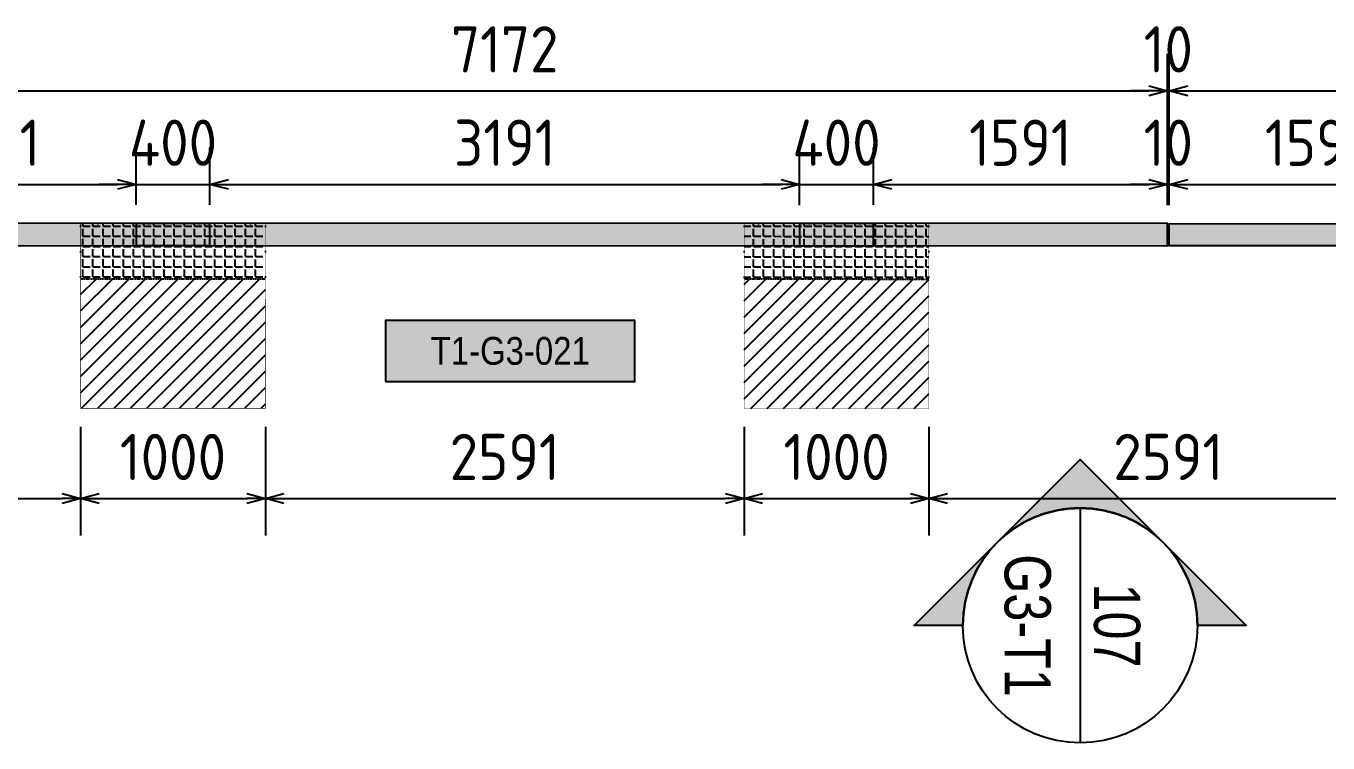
# Model space of a CAD drawing. Header units: centimetres. Extents: x -6122352 to 7132207, y -1694241 to 1947892.
# Drawn here: x 3292059 to 3299105, y 57953 to 61829 of the extents above; entities that cross this region are included whole.
import ezdxf
from ezdxf.enums import TextEntityAlignment as Align

# ---------------------------------------------------------------- set-up
doc = ezdxf.new("R2010")
doc.units = ezdxf.units.CM
doc.header["$MEASUREMENT"] = 0
doc.header["$PDMODE"] = 66
doc.header["$PDSIZE"] = 100
doc.linetypes.add('DASHED2', pattern=[0.375, 0.25, -0.125])
for name, color, linetype in [('00-MI-DIM', 7, 'Continuous'), ('@MI-FOOTINGS', 7, 'Continuous'), ('@MI-TYPE-01', 30, 'Continuous'), ('@MI-TYPE-02', 6, 'Continuous'), ('PANEL-TAGS', 7, 'Continuous')]:
    doc.layers.add(name, color=color, linetype=linetype)
doc.styles.add('Arial Narrow', font='ARIALN.TTF', dxfattribs={"width": 0.95, "height": 500})
doc.styles.add('PANELTAG_STYLE', font='arial.ttf')
doc.styles.add('Schueco-BEMSTIL', font='isocpeur.ttf', dxfattribs={"width": 0.9})
doc.dimstyles.new('MI- JWC-TXT-2.5 MM', dxfattribs={"dimscale": 1.5, "dimtxt": 2.5, "dimasz": 1, "dimexe": 2, "dimexo": 1, "dimgap": 1, "dimtad": 1, "dimdec": 0, "dimdsep": 46, "dimtxsty": 'Schueco-BEMSTIL', "dimblk": 'OPEN30', "dimcen": 0, "dimdle": 2, "dimclrd": 140, "dimclre": 8, "dimclrt": 40, "dimadec": 0, "dimazin": 2, "dimtfac": 1, "dimtdec": 0, "dimtix": 1, "dimtmove": 2, "dimatfit": 3, "dimldrblk": 'OPEN', "dimfxl": 2, "dimlwd": -1, "dimlwe": -1, "dimarcsym": 0})

# ---------------------------------------------------------------- blocks, each defined once
blk = doc.blocks.new('RCC COPING')
at = {"layer": '@MI-TYPE-01', "transparency": 33554679}
h = blk.add_hatch(color=8, dxfattribs=at)
h.dxf.hatch_style = 1
h.paths.add_polyline_path([(60.00000000000364, 200), (-59.99999999999636, 200), (-59.99999999999636, -200), (60.00000000000364, -200)])
at = {"layer": '@MI-TYPE-01', "color": 30}
blk.add_lwpolyline([(-59.99999999999636, 200), (60.00000000000364, 200), (60.00000000000364, -200), (-59.99999999999636, -200)], close=True, dxfattribs=at)
blk = doc.blocks.new('31309MM')
at = {"layer": '@MI-TYPE-01', "transparency": 33554679}
h = blk.add_hatch(color=30, dxfattribs=at)
h.dxf.hatch_style = 1
h.paths.add_polyline_path([(0, 120.0000000000582), (5581.866123049753, 120.0000000000582), (5581.866123049753, 0), (0, 0)])
h.paths.add_polyline_path([(5591.866123044863, -1.164153218269348e-10), (12763.97374439728, -1.164153218269348e-10), (12763.97374439752, 120.0000000000582), (5591.866123044863, 120)])
h.paths.add_polyline_path([(12773.97374439193, 120), (18355.62019030144, 119.9999999999418), (18355.62019030168, -0.1500736206653528), (12773.97374439193, -0.1500736207235605)])
h.paths.add_polyline_path([(18365.71023449278, -0.1500736205489375), (23537.39638165059, -0.1500736205489375), (23537.39638165035, 119.9999999999418), (18365.71023449278, 119.9999999999418)])
h.paths.add_polyline_path([(23547.39638164593, 120), (30719.50400295644, 120), (30719.50400295644, -5.820766091346741e-11), (23547.39638164593, -5.820766091346741e-11)])
h.paths.add_polyline_path([(30729.50400295085, 0), (36309.33053738088, -5.820766091346741e-11), (36309.33053738088, 119.9999662167393), (30729.50400295109, 119.9999662167975)])
at = {"layer": '@MI-TYPE-01', "color": 30}
for points in [[(23547.39638164593, 120), (30719.50400295644, 120), (30719.50400295644, -5.820766091346741e-11), (23547.39638164593, -5.820766091346741e-11)], [(30729.50400295085, 0), (36309.33053738088, -5.820766091346741e-11), (36309.33053738088, 119.9999662167393), (30729.50400295109, 119.9999662167975)]]:
    blk.add_lwpolyline(points, close=True, dxfattribs=at)
at = {"layer": '@MI-TYPE-01', "color": 240, "true_color": 0xed1f24, "rotation": 89.95700707059105}
for p in [(25338.00343402755, 59.99998310836963), (28928.84649472916, 60.15005672897678)]:
    blk.add_blockref('RCC COPING', p, dxfattribs=at)
blk = doc.blocks.new('A$Ceca04276')
at = {"layer": '@MI-TYPE-01', "color": 30, "rotation": 89.98971944707202}
blk.add_blockref('31309MM', (0.4863932078296784, 9.943239066810747), dxfattribs=at)
blk = doc.blocks.new('T1-FOOTING')
at = {"transparency": 33554679}
h = blk.add_hatch(dxfattribs=at)
h.set_pattern_fill('ANGLE', color=256, scale=500)
h.set_pattern_definition([(0, (0, 0), (0, 137.5), [100, -37.5]), (90, (0, 0), (-137.5, 8.419446744138054e-15), [100, -37.5])])
h.paths.add_polyline_path([(-500, -300.0000000000218), (499.9999999999964, -300.0000000000218), (499.9999999999964, -1.818989403545856e-11), (-500, -1.818989403545856e-11)])
h.paths.add_polyline_path([(-499.75, -299.7500000000218), (499.7499999999964, -299.7500000000218), (499.7499999999964, -0.2500000000181899), (-499.75, -0.2500000000181899)], flags=16)
h = blk.add_hatch(dxfattribs=at)
h.set_pattern_fill('ANGLE', color=8, scale=200)
h.set_pattern_definition([(0, (0, 0), (0, 55.00000000000001), [40, -15]), (90, (0, 0), (-55.00000000000001, 3.367778697655222e-15), [40, -15])])
h.paths.add_polyline_path([(500.0000000000025, -300.0000000000218), (500.0000000000035, -1.818989403545856e-11), (-500, -1.816147232602816e-11), (-499.9999999999989, -300.0000000000291)])
h = blk.add_hatch(dxfattribs=at)
h.set_pattern_fill('ANSI31', color=8, scale=500)
h.set_pattern_definition([(45, (0, 0), (-44.19417382415922, 44.19417382415922), [])])
h.paths.add_polyline_path([(500, -1000.000000000015), (500.0000000000025, -300.0000000000218), (-499.9999999999989, -300.000000000029), (-499.9999999999964, -1000.000000000011)])
at = {"layer": '@MI-TYPE-01', "color": 240, "linetype": 'DASHED2', "true_color": 0xed1f24}
blk.add_line((-500.0000000000073, -300.0000000000291), (499.9999999999964, -300.0000000000218), dxfattribs=at)
at = {"layer": '@MI-TYPE-01', "color": 240, "true_color": 0xed1f24, "const_width": 2.5}
blk.add_lwpolyline([(-500, -1.818989403545856e-11), (500.0000000000036, -1.818989403545856e-11), (500, -1000.000000000015), (-499.9999999999964, -1000.000000000011)], close=True, dxfattribs=at)
blk = doc.blocks.new('_Open30')
at = {"color": 0, "linetype": 'ByBlock', "lineweight": -2}
for p, q in [((-1, 0.26794919), (0, 0)), ((0, 0), (-1, -0.26794919)), ((0, 0), (-1, 0))]:
    blk.add_line(p, q, dxfattribs=at)
blk = doc.blocks.new('*D1300')
at = {"color": 8, "transparency": 16777216}
for p, q in [((-102.3342030398991, -11433.83204916969), (-919.3445929940007, -11433.83204916969)), ((-103.6119722374448, -18605.93955665773), (-919.3445929939991, -18605.93955665773))]:
    blk.add_line(p, q, dxfattribs=at)
at = {"color": 140, "transparency": 16777216}
blk.add_line((-719.344592993999, -18505.93955665773), (-719.3445929940004, -11533.83204916969), dxfattribs=at)
at = {"layer": 'Defpoints', "color": 0, "transparency": 16777216}
for p in [(-719.3445929940005, -11433.83204916969), (-2.334203039899107, -11433.83204916969), (-3.611972237444759, -18605.93955665773)]:
    blk.add_point(p, dxfattribs=at)
at = {"color": 140, "transparency": 16777216, "xscale": 100, "yscale": 100, "zscale": 100}
for p, rotation in [((-719.3445929940005, -11433.83204916969), 90), ((-719.344592993999, -18605.93955665773), 270)]:
    blk.add_blockref('_Open30', p, dxfattribs=dict(at, rotation=rotation))
at = {"color": 40, "transparency": 16777216, "insert": (-944.3445929940038, -15019.8858029137), "char_height": 250, "attachment_point": 5, "rotation": 90, "style": 'Schueco-BEMSTIL'}
blk.add_mtext('7172', dxfattribs=at)
blk = doc.blocks.new('_Open')
at = {"color": 0, "linetype": 'ByBlock', "lineweight": -2}
for p, q in [((-1, 0.1666666666666667), (0, 0)), ((-1, -0.1666666666666667), (0, 0)), ((0, 0), (-1, 0))]:
    blk.add_line(p, q, dxfattribs=at)
blk = doc.blocks.new('*D1301')
at = {"color": 140, "transparency": 16777216}
for p, q in [((-719.3445929940019, -11323.83204933398), (-719.3445929940019, -11223.83204933398)), ((-719.3445929940019, -11433.83204916969), (-719.3445929940019, -11423.83204933398)), ((-719.3445929940018, -11533.83204916969), (-719.3445929940018, -11633.83204916969))]:
    blk.add_line(p, q, dxfattribs=at)
at = {"color": 8, "transparency": 16777216}
for p, q in [((-102.3324214586608, -11423.83204933398), (-919.344592994002, -11423.83204933398)), ((-102.3342030399003, -11433.83204916969), (-919.344592994002, -11433.83204916969))]:
    blk.add_line(p, q, dxfattribs=at)
at = {"layer": 'Defpoints', "color": 0, "transparency": 16777216}
for p in [(-719.3445929940019, -11423.83204933398), (-2.33420303990026, -11433.83204916969), (-2.332421458660753, -11423.83204933398)]:
    blk.add_point(p, dxfattribs=at)
at = {"color": 140, "transparency": 16777216, "xscale": 100, "yscale": 100, "zscale": 100}
for p, rotation in [((-719.3445929940019, -11423.83204933398), 270), ((-719.3445929940019, -11433.83204916969), 90)]:
    blk.add_blockref('_Open30', p, dxfattribs=dict(at, rotation=rotation))
at = {"color": 40, "transparency": 16777216, "insert": (-944.344592994005, -11428.83204925183), "char_height": 250, "attachment_point": 5, "rotation": 90, "style": 'Schueco-BEMSTIL'}
blk.add_mtext('10', dxfattribs=at)
blk = doc.blocks.new('*D1302')
at = {"color": 8, "transparency": 16777216}
for p, q in [((-101.3383461054032, -5844.09564762746), (-919.3445929940035, -5844.09564762746)), ((-102.3324214586608, -11423.83204933398), (-919.3445929940023, -11423.83204933398))]:
    blk.add_line(p, q, dxfattribs=at)
at = {"color": 140, "transparency": 16777216}
blk.add_line((-719.3445929940021, -11323.83204933398), (-719.3445929940033, -5944.09564762746), dxfattribs=at)
at = {"layer": 'Defpoints', "color": 0, "transparency": 16777216}
for p in [(-719.3445929940034, -5844.09564762746), (-1.338346105403204, -5844.09564762746), (-2.332421458660766, -11423.83204933398)]:
    blk.add_point(p, dxfattribs=at)
at = {"color": 140, "transparency": 16777216, "xscale": 100, "yscale": 100, "zscale": 100}
for p, rotation in [((-719.3445929940034, -5844.09564762746), 90), ((-719.3445929940021, -11423.83204933398), 270)]:
    blk.add_blockref('_Open30', p, dxfattribs=dict(at, rotation=rotation))
at = {"color": 40, "transparency": 16777216, "insert": (-944.3445929940051, -8633.963848480718), "char_height": 250, "attachment_point": 5, "rotation": 90, "style": 'Schueco-BEMSTIL'}
blk.add_mtext('5580', dxfattribs=at)
blk = doc.blocks.new('*D1286')
at = {"color": 8, "transparency": 16777216}
for p, q in [((-103.1785270709761, -17015.37752203634), (-414.3153052969141, -17015.37752203634)), ((-103.611972237441, -18605.93955665772), (-414.3153052969138, -18605.93955665772))]:
    blk.add_line(p, q, dxfattribs=at)
at = {"color": 140, "transparency": 16777216}
blk.add_line((-214.3153052969137, -18505.93955665772), (-214.3153052969141, -17115.37752203634), dxfattribs=at)
at = {"layer": 'Defpoints', "color": 0, "transparency": 16777216}
for p in [(-214.3153052969141, -17015.37752203634), (-3.178527070976029, -17015.37752203634), (-3.611972237440936, -18605.93955665772)]:
    blk.add_point(p, dxfattribs=at)
at = {"color": 140, "transparency": 16777216, "xscale": 100, "yscale": 100, "zscale": 100}
for p, rotation in [((-214.3153052969141, -17015.37752203634), 90), ((-214.3153052969137, -18605.93955665772), 270)]:
    blk.add_blockref('_Open30', p, dxfattribs=dict(at, rotation=rotation))
at = {"color": 40, "transparency": 16777216, "insert": (-439.3153052969189, -17810.65853934703), "char_height": 250, "attachment_point": 5, "rotation": 90, "style": 'Schueco-BEMSTIL'}
blk.add_mtext('1591', dxfattribs=at)
blk = doc.blocks.new('*D1289')
at = {"color": 140, "transparency": 16777216}
for p, q in [((-214.3153052969185, -16515.37758752122), (-214.3153052969185, -16415.37758752122)), ((-214.3153052969184, -17015.37752203635), (-214.3153052969184, -16615.37758752122)), ((-214.3153052969183, -17115.37752203635), (-214.3153052969183, -17215.37752203635))]:
    blk.add_line(p, q, dxfattribs=at)
at = {"color": 8, "transparency": 16777216}
for p, q in [((-103.4074110801268, -16615.37758752122), (-414.3153052969186, -16615.37758752122)), ((-103.1785270709801, -17015.37752203635), (-414.3153052969184, -17015.37752203635))]:
    blk.add_line(p, q, dxfattribs=at)
at = {"layer": 'Defpoints', "color": 0, "transparency": 16777216}
for p in [(-214.3153052969184, -16615.37758752122), (-3.407411080126783, -16615.37758752122), (-3.178527070980076, -17015.37752203635)]:
    blk.add_point(p, dxfattribs=at)
at = {"color": 140, "transparency": 16777216, "xscale": 100, "yscale": 100, "zscale": 100}
for p, rotation in [((-214.3153052969184, -16615.37758752122), 270), ((-214.3153052969184, -17015.37752203635), 90)]:
    blk.add_blockref('_Open30', p, dxfattribs=dict(at, rotation=rotation))
at = {"color": 40, "transparency": 16777216, "insert": (-439.3153052969231, -16815.37755477878), "char_height": 250, "attachment_point": 5, "rotation": 90, "style": 'Schueco-BEMSTIL'}
blk.add_mtext('400', dxfattribs=at)
blk = doc.blocks.new('*D1290')
at = {"color": 8, "transparency": 16777216}
for p, q in [((-102.3887156102059, -13424.53454505881), (-414.3153052969195, -13424.53454505881)), ((-103.4074110801269, -16615.37758752122), (-414.3153052969188, -16615.37758752122))]:
    blk.add_line(p, q, dxfattribs=at)
at = {"color": 140, "transparency": 16777216}
blk.add_line((-214.3153052969187, -16515.37758752122), (-214.3153052969194, -13524.53454505881), dxfattribs=at)
at = {"layer": 'Defpoints', "color": 0, "transparency": 16777216}
for p in [(-214.3153052969194, -13424.53454505881), (-2.388715610205915, -13424.53454505881), (-3.4074110801269, -16615.37758752122)]:
    blk.add_point(p, dxfattribs=at)
at = {"color": 140, "transparency": 16777216, "xscale": 100, "yscale": 100, "zscale": 100}
for p, rotation in [((-214.3153052969194, -13424.53454505881), 90), ((-214.3153052969187, -16615.37758752122), 270)]:
    blk.add_blockref('_Open30', p, dxfattribs=dict(at, rotation=rotation))
at = {"color": 40, "transparency": 16777216, "insert": (-439.3153052969233, -15019.95606629001), "char_height": 250, "attachment_point": 5, "rotation": 90, "style": 'Schueco-BEMSTIL'}
blk.add_mtext('3191', dxfattribs=at)
blk = doc.blocks.new('*D1291')
at = {"color": 140, "transparency": 16777216}
for p, q in [((-214.3153052969201, -12924.53461049016), (-214.3153052969201, -12824.53461049016)), ((-214.31530529692, -13424.53454505881), (-214.3153052969201, -13024.53461049016)), ((-214.3153052969199, -13524.53454505881), (-214.3153052969199, -13624.53454505881))]:
    blk.add_line(p, q, dxfattribs=at)
at = {"color": 8, "transparency": 16777216}
for p, q in [((-102.6175996193837, -13024.53461049016), (-414.3153052969201, -13024.53461049016)), ((-102.3887156102064, -13424.53454505881), (-414.3153052969201, -13424.53454505881))]:
    blk.add_line(p, q, dxfattribs=at)
at = {"layer": 'Defpoints', "color": 0, "transparency": 16777216}
for p in [(-214.3153052969201, -13024.53461049016), (-2.617599619383719, -13024.53461049016), (-2.388715610206384, -13424.53454505881)]:
    blk.add_point(p, dxfattribs=at)
at = {"color": 140, "transparency": 16777216, "xscale": 100, "yscale": 100, "zscale": 100}
for p, rotation in [((-214.3153052969201, -13024.53461049016), 270), ((-214.31530529692, -13424.53454505881), 90)]:
    blk.add_blockref('_Open30', p, dxfattribs=dict(at, rotation=rotation))
at = {"color": 40, "transparency": 16777216, "insert": (-439.3153052969237, -13224.53457777448), "char_height": 250, "attachment_point": 5, "rotation": 90, "style": 'Schueco-BEMSTIL'}
blk.add_mtext('400', dxfattribs=at)
blk = doc.blocks.new('*D1344')
at = {"color": 8, "transparency": 16777216}
for p, q in [((-102.3342030398953, -11433.83204916969), (-414.3153052969255, -11433.83204916969)), ((-102.6175996193791, -13024.53461049016), (-414.3153052969251, -13024.53461049016))]:
    blk.add_line(p, q, dxfattribs=at)
at = {"color": 140, "transparency": 16777216}
blk.add_line((-214.3153052969252, -12924.53461049016), (-214.3153052969255, -11533.83204916969), dxfattribs=at)
at = {"layer": 'Defpoints', "color": 0, "transparency": 16777216}
for p in [(-214.3153052969255, -11433.83204916969), (-2.33420303989528, -11433.83204916969), (-2.617599619379086, -13024.53461049016)]:
    blk.add_point(p, dxfattribs=at)
at = {"color": 140, "transparency": 16777216, "xscale": 100, "yscale": 100, "zscale": 100}
for p, rotation in [((-214.3153052969255, -11433.83204916969), 90), ((-214.3153052969251, -13024.53461049016), 270)]:
    blk.add_blockref('_Open30', p, dxfattribs=dict(at, rotation=rotation))
at = {"color": 40, "transparency": 16777216, "insert": (-439.3153052969287, -12229.18332982992), "char_height": 250, "attachment_point": 5, "rotation": 90, "style": 'Schueco-BEMSTIL'}
blk.add_mtext('1591', dxfattribs=at)
blk = doc.blocks.new('*D1287')
at = {"color": 140, "transparency": 16777216}
for p, q in [((-214.3153052969159, -11323.83204933397), (-214.3153052969159, -11223.83204933397)), ((-214.3153052969159, -11433.83204916969), (-214.3153052969159, -11423.83204933397)), ((-214.3153052969159, -11533.83204916969), (-214.3153052969159, -11633.83204916969))]:
    blk.add_line(p, q, dxfattribs=at)
at = {"color": 8, "transparency": 16777216}
for p, q in [((-102.3324214586558, -11423.83204933397), (-414.3153052969159, -11423.83204933397)), ((-102.3342030398953, -11433.83204916969), (-414.3153052969159, -11433.83204916969))]:
    blk.add_line(p, q, dxfattribs=at)
at = {"layer": 'Defpoints', "color": 0, "transparency": 16777216}
for p in [(-214.3153052969159, -11423.83204933397), (-2.33420303989528, -11433.83204916969), (-2.332421458655772, -11423.83204933397)]:
    blk.add_point(p, dxfattribs=at)
at = {"color": 140, "transparency": 16777216, "xscale": 100, "yscale": 100, "zscale": 100}
for p, rotation in [((-214.3153052969159, -11423.83204933397), 270), ((-214.3153052969159, -11433.83204916969), 90)]:
    blk.add_blockref('_Open30', p, dxfattribs=dict(at, rotation=rotation))
at = {"color": 40, "transparency": 16777216, "insert": (-439.3153052969191, -11428.83204925183), "char_height": 250, "attachment_point": 5, "rotation": 90, "style": 'Schueco-BEMSTIL'}
blk.add_mtext('10', dxfattribs=at)
blk = doc.blocks.new('*D1288')
at = {"color": 8, "transparency": 16777216}
for p, q in [((-101.8989512610589, -9833.129514857339), (-414.3153052969164, -9833.129514857339)), ((-102.3324214586558, -11423.83204933397), (-414.3153052969161, -11423.83204933397))]:
    blk.add_line(p, q, dxfattribs=at)
at = {"color": 140, "transparency": 16777216}
blk.add_line((-214.3153052969161, -11323.83204933397), (-214.3153052969163, -9933.129514857339), dxfattribs=at)
at = {"layer": 'Defpoints', "color": 0, "transparency": 16777216}
for p in [(-214.3153052969164, -9833.129514857339), (-1.898951261058849, -9833.129514857339), (-2.332421458655772, -11423.83204933397)]:
    blk.add_point(p, dxfattribs=at)
at = {"color": 140, "transparency": 16777216, "xscale": 100, "yscale": 100, "zscale": 100}
for p, rotation in [((-214.3153052969164, -9833.129514857339), 90), ((-214.315305296916, -11423.83204933397), 270)]:
    blk.add_blockref('_Open30', p, dxfattribs=dict(at, rotation=rotation))
at = {"color": 40, "transparency": 16777216, "insert": (-439.3153052969191, -10628.48078209566), "char_height": 250, "attachment_point": 5, "rotation": 90, "style": 'Schueco-BEMSTIL'}
blk.add_mtext('1591', dxfattribs=at)
blk = doc.blocks.new('*D1365')
at = {"color": 8, "transparency": 16777216}
for p, q in [((1096.619345611906, -17315.55288693868), (1684.68492526375, -17315.55288693868)), ((1096.154897588017, -19906.67690593509), (1684.68492526375, -19906.67690593509))]:
    blk.add_line(p, q, dxfattribs=at)
at = {"color": 140, "transparency": 16777216}
blk.add_line((1484.68492526375, -19806.67690593509), (1484.68492526375, -17415.55288693868), dxfattribs=at)
at = {"layer": 'Defpoints', "color": 0, "transparency": 16777216}
for p in [(996.6193456119056, -17315.55288693868), (1484.68492526375, -17315.55288693868), (996.1548975880175, -19906.67690593509)]:
    blk.add_point(p, dxfattribs=at)
at = {"color": 140, "transparency": 16777216, "xscale": 100, "yscale": 100, "zscale": 100}
for p, rotation in [((1484.68492526375, -17315.55288693868), 90), ((1484.68492526375, -19906.67690593509), 270)]:
    blk.add_blockref('_Open30', p, dxfattribs=dict(at, rotation=rotation))
at = {"color": 40, "transparency": 16777216, "insert": (1259.684925263744, -18611.11489643688), "char_height": 250, "attachment_point": 5, "rotation": 90, "style": 'Schueco-BEMSTIL'}
blk.add_mtext('2591', dxfattribs=at)
blk = doc.blocks.new('*D1366')
at = {"color": 8, "transparency": 16777216}
for p, q in [((1096.794685492991, -16315.55290231072), (1684.68492526375, -16315.55290231072)), ((1096.619345611906, -17315.55288693868), (1684.68492526375, -17315.55288693868))]:
    blk.add_line(p, q, dxfattribs=at)
at = {"color": 140, "transparency": 16777216}
blk.add_line((1484.68492526375, -17215.55288693868), (1484.68492526375, -16415.55290231072), dxfattribs=at)
at = {"layer": 'Defpoints', "color": 0, "transparency": 16777216}
for p in [(996.794685492991, -16315.55290231072), (1484.68492526375, -16315.55290231072), (996.6193456119056, -17315.55288693868)]:
    blk.add_point(p, dxfattribs=at)
at = {"color": 140, "transparency": 16777216, "xscale": 100, "yscale": 100, "zscale": 100}
for p, rotation in [((1484.68492526375, -16315.55290231072), 90), ((1484.68492526375, -17315.55288693868), 270)]:
    blk.add_blockref('_Open30', p, dxfattribs=dict(at, rotation=rotation))
at = {"color": 40, "transparency": 16777216, "insert": (1259.684925263745, -16815.5528946247), "char_height": 250, "attachment_point": 5, "rotation": 90, "style": 'Schueco-BEMSTIL'}
blk.add_mtext('1000', dxfattribs=at)
blk = doc.blocks.new('*D1367')
at = {"color": 8, "transparency": 16777216}
for p, q in [((1097.40915707266, -13724.70990999625), (1684.68492526375, -13724.70990999625)), ((1096.794685492991, -16315.55290231072), (1684.684925263751, -16315.55290231072))]:
    blk.add_line(p, q, dxfattribs=at)
at = {"color": 140, "transparency": 16777216}
blk.add_line((1484.68492526375, -16215.55290231072), (1484.68492526375, -13824.70990999625), dxfattribs=at)
at = {"layer": 'Defpoints', "color": 0, "transparency": 16777216}
for p in [(997.40915707266, -13724.70990999625), (1484.68492526375, -13724.70990999625), (996.794685492991, -16315.55290231072)]:
    blk.add_point(p, dxfattribs=at)
at = {"color": 140, "transparency": 16777216, "xscale": 100, "yscale": 100, "zscale": 100}
for p, rotation in [((1484.68492526375, -13724.70990999625), 90), ((1484.68492526375, -16315.55290231072), 270)]:
    blk.add_blockref('_Open30', p, dxfattribs=dict(at, rotation=rotation))
at = {"color": 40, "transparency": 16777216, "insert": (1259.684925263746, -15020.13140615348), "char_height": 250, "attachment_point": 5, "rotation": 90, "style": 'Schueco-BEMSTIL'}
blk.add_mtext('2591', dxfattribs=at)
blk = doc.blocks.new('*D1368')
at = {"color": 8, "transparency": 16777216}
for p, q in [((1097.584496953758, -12724.70992536829), (1684.68492526375, -12724.70992536829)), ((1097.40915707266, -13724.70990999625), (1684.68492526375, -13724.70990999625))]:
    blk.add_line(p, q, dxfattribs=at)
at = {"color": 140, "transparency": 16777216}
blk.add_line((1484.68492526375, -13624.70990999625), (1484.68492526375, -12824.70992536829), dxfattribs=at)
at = {"layer": 'Defpoints', "color": 0, "transparency": 16777216}
for p in [(997.5844969537579, -12724.70992536829), (1484.68492526375, -12724.70992536829), (997.40915707266, -13724.70990999625)]:
    blk.add_point(p, dxfattribs=at)
at = {"color": 140, "transparency": 16777216, "xscale": 100, "yscale": 100, "zscale": 100}
for p, rotation in [((1484.68492526375, -12724.70992536829), 90), ((1484.68492526375, -13724.70990999625), 270)]:
    blk.add_blockref('_Open30', p, dxfattribs=dict(at, rotation=rotation))
at = {"color": 40, "transparency": 16777216, "insert": (1259.684925263746, -13224.70991768227), "char_height": 250, "attachment_point": 5, "rotation": 90, "style": 'Schueco-BEMSTIL'}
blk.add_mtext('1000', dxfattribs=at)
blk = doc.blocks.new('*D1369')
at = {"color": 8, "transparency": 16777216}
for p, q in [((1097.898921421858, -10133.30487979477), (1684.68492526375, -10133.30487979477)), ((1097.584496953758, -12724.70992536829), (1684.684925263751, -12724.70992536829))]:
    blk.add_line(p, q, dxfattribs=at)
at = {"color": 140, "transparency": 16777216}
blk.add_line((1484.68492526375, -12624.70992536829), (1484.68492526375, -10233.30487979477), dxfattribs=at)
at = {"layer": 'Defpoints', "color": 0, "transparency": 16777216}
for p in [(997.8989214218584, -10133.30487979477), (1484.68492526375, -10133.30487979477), (997.5844969537579, -12724.70992536829)]:
    blk.add_point(p, dxfattribs=at)
at = {"color": 140, "transparency": 16777216, "xscale": 100, "yscale": 100, "zscale": 100}
for p, rotation in [((1484.68492526375, -10133.30487979477), 90), ((1484.68492526375, -12724.70992536829), 270)]:
    blk.add_blockref('_Open30', p, dxfattribs=dict(at, rotation=rotation))
at = {"color": 40, "transparency": 16777216, "insert": (1259.684925263747, -11429.00740258153), "char_height": 250, "attachment_point": 5, "rotation": 90, "style": 'Schueco-BEMSTIL'}
blk.add_mtext('2591', dxfattribs=at)
blk = doc.blocks.new('PANELTAG')
at = {"layer": 'PANEL-TAGS', "color": 1}
blk.add_lwpolyline([(-13.49999999999989, -3.300000000000182), (13.50000000000011, -3.300000000000182), (13.50000000000011, 3.299999999999727), (-13.49999999999989, 3.299999999999727)], close=True, dxfattribs=at)
at = {"layer": 'PANEL-TAGS', "color": 40, "true_color": 0xffd700}
blk.add_solid([(-13.49999999999989, -3.300000000000182), (13.50000000000011, -3.300000000000182), (-13.49999999999989, 3.299999999999727), (13.50000000000011, 3.299999999999727)], dxfattribs=at)
at = {"layer": 'PANEL-TAGS', "color": 5, "style": 'PANELTAG_STYLE', "width": 0.85}
blk.add_attdef('TAGNO', text='', height=3, dxfattribs=at).set_placement((1.13686837721616e-13, -4.547473508864641e-13), align=Align.MIDDLE)
blk = doc.blocks.new('*U1871')
h = blk.add_hatch(color=94)
edge = h.paths.add_edge_path()
edge.add_line((-5.853590386044781e-15, -6.350000000000011), (-3.839567134987508e-15, -8.98025612106916))
edge.add_line((-3.839567134987508e-15, -8.98025612106916), (-8.98025612106916, -1.4210854715202e-14))
edge.add_line((-8.98025612106916, -1.364422505680946e-14), (-1.243449787580175e-14, 8.980256121069147))
edge.add_line((-1.308023176029987e-14, 8.980256121069147), (-6.554262137165959e-15, 6.349999999999988))
edge.add_arc((-2.326472348102011e-15, -1.154631945610163e-14), 6.35, 90.00000000000004, 269.9999999999999)
at = {"color": 94}
blk.add_line((-6.35, -5.639932965095795e-15), (6.35, -1.127986593019159e-14), dxfattribs=at)
for points in [[(-5.853590386044781e-15, -6.350000000000011), (-3.839567134987508e-15, -8.98025612106916), (-8.98025612106916, -1.364422505680946e-14), (-1.308023176029987e-14, 8.980256121069147), (-6.554262137165959e-15, 6.349999999999988, 0.9999999999999994)], [(-4.490128060534579, 4.490128060534578, 0.4142135623730951), (-4.490128060534578, -4.49012806053458), (-8.98025612106916, -1.236372533598709e-15), (-4.490128060534585, 4.490128060534578)]]:
    blk.add_lwpolyline(points, format="xyb", close=True)
blk.add_circle((-1.409983241273949e-15, -5.639932965095795e-15), 6.35, dxfattribs=at)
at = {"style": 'Arial Narrow', "width": 0.95, "flags": 8}
blk.add_attdef('VIEWNUMBER', text='', height=2.5, dxfattribs=at).set_placement((-1.409983241273949e-15, -5.639932965095795e-15), align=Align.BOTTOM_CENTER)
blk.add_attdef('SHEETNUMBER', text='', height=2.5, dxfattribs=at).set_placement((-1.409983241273949e-15, -1.587500000000005), align=Align.TOP_CENTER)
blk = doc.blocks.new('T1-PARTITION PLAN')
at = {"layer": '@MI-FOOTINGS', "color": 240, "true_color": 0xed1f24, "rotation": 89.98995376478538}
for p in [(-2.503157614788506, -13224.53457780124), (-3.292969075555447, -16815.37755474367)]:
    blk.add_blockref('T1-FOOTING', p, dxfattribs=at)
at = {"layer": '@MI-TYPE-02', "xscale": -1, "rotation": 359.9795117387576}
blk.add_blockref('A$Ceca04276', (-7.324294468271546, -42163.27897696203), dxfattribs=at)
for base, p1, p2, picture, middle in [((-719.3445929940034, -5844.09564762746), (-2.332421458660765, -11423.83204933397), (-1.338346105403203, -5844.095647627459), '*D1302', (-944.3445929940051, -8633.963848480718)), ((-214.3153052969164, -9833.129514857339), (-2.332421458655771, -11423.83204933397), (-1.898951261058848, -9833.129514857335), '*D1288', (-439.3153052969191, -10628.48078209566)), ((-719.3445929940019, -11423.83204933398), (-2.33420303990026, -11433.83204916969), (-2.332421458660752, -11423.83204933397), '*D1301', (-944.344592994005, -11428.83204925183)), ((-214.3153052969159, -11423.83204933397), (-2.334203039895279, -11433.83204916968), (-2.332421458655771, -11423.83204933397), '*D1287', (-439.3153052969191, -11428.83204925183)), ((-719.3445929940005, -11433.83204916969), (-3.611972237444757, -18605.93955665772), (-2.334203039899106, -11433.83204916969), '*D1300', (-944.3445929940038, -15019.8858029137)), ((-214.3153052969303, -11433.83204916971), (-2.617599619379085, -13024.53461049015), (-2.334203039895279, -11433.83204916968), '*D1344', (-439.3153052969287, -12229.18332982992)), ((-214.3153052969201, -13024.53461049016), (-2.388715610206383, -13424.5345450588), (-2.617599619383718, -13024.53461049015), '*D1291', (-439.3153052969237, -13224.53457777448)), ((-214.3153052969194, -13424.53454505881), (-3.407411080126899, -16615.37758752121), (-2.388715610205914, -13424.5345450588), '*D1290', (-439.3153052969233, -15019.95606629001)), ((1484.68492526375, -16315.55290231072), (996.6193456119051, -17315.55288693867), (996.7946854929905, -16315.55290231072), '*D1366', (1259.684925263745, -16815.5528946247)), ((-214.3153052969184, -16615.37758752122), (-3.178527070980074, -17015.37752203634), (-3.407411080126781, -16615.37758752121), '*D1289', (-439.3153052969231, -16815.37755477878)), ((-214.3153052969141, -17015.37752203634), (-3.611972237440934, -18605.93955665772), (-3.178527070976028, -17015.37752203633), '*D1286', (-439.3153052969189, -17810.65853934703)), ((1484.68492526375, -17315.55288693868), (996.1548975880171, -19906.67690593508), (996.6193456119051, -17315.55288693867), '*D1365', (1259.684925263744, -18611.11489643688))]:
    dim = blk.add_linear_dim(base=base, p1=p1, p2=p2, angle=90, dimstyle='MI- JWC-TXT-2.5 MM')
    dim.commit()
    dim.dimension.update_dxf_attribs({"geometry": picture, "text_midpoint": middle})
for base, p1, p2, picture, middle, set_off in [((1484.684925263695, -10133.30487979477), (997.5844969537022, -12724.70992536829), (997.8989214218027, -10133.30487979476), '*D1369', (1259.684925263691, -11429.00740258153), (-5.525180313270539e-11, 0)), ((1484.684925263762, -12724.7099253683), (997.4091570726721, -13724.70990999625), (997.58449695377, -12724.70992536829), '*D1368', (1259.684925263758, -13224.70991768227), (1.250555214937776e-11, -1.818989403545856e-12)), ((1484.684925263694, -13724.70990999625), (996.7946854929353, -16315.55290231071), (997.4091570726043, -13724.70990999624), '*D1367', (1259.68492526369, -15020.13140615348), (-5.525180313270539e-11, 3.637978807091713e-12))]:
    dim = blk.add_linear_dim(base=base, p1=p1, p2=p2, angle=90, dimstyle='MI- JWC-TXT-2.5 MM')
    dim.commit()
    dim.dimension.update_dxf_attribs({"geometry": picture, "text_midpoint": middle, "insert": set_off})
blk = doc.blocks.new('A$C6eaee182')
at = {"layer": '00-MI-DIM'}
ref = blk.add_blockref('*U1871', (2179.813116789213, 36092.22321660706, 1.183302581301929e-05), dxfattribs=dict(at, xscale=100, yscale=100, zscale=100))
ref.add_attrib('VIEWNUMBER', '107', dxfattribs={"layer": '0', "height": 250, "style": 'Arial Narrow', "width": 0.95}).set_placement((2179.813116789213, 36092.22321660706, 1.183302581301929e-05), align=Align.BOTTOM_CENTER)
ref.add_attrib('SHEETNUMBER', 'G3-T1', dxfattribs={"layer": '0', "height": 250, "style": 'Arial Narrow', "width": 0.95}).set_placement((2179.813116789213, 35933.47321660706, 1.183302581301929e-05), align=Align.TOP_CENTER)
at = {"layer": '@MI-TYPE-01'}
blk.add_blockref('T1-PARTITION PLAN', (8.669172612717375, 47998.28419365191), dxfattribs=at)
at = {"layer": 'PANEL-TAGS'}
ref = blk.add_blockref('PANELTAG', (694.8112771548913, 33007.9527660223), dxfattribs=dict(at, xscale=50.00000000000001, yscale=50.00000000000001, zscale=50.00000000000001, rotation=90.00000000000001))
ref.add_attrib('TAGNO', 'T1-G3-021', dxfattribs={"color": 5, "height": 150, "rotation": 90, "style": 'PANELTAG_STYLE', "width": 0.8499999999999999}).set_placement((694.8112771548913, 33007.9527660223), align=Align.MIDDLE_CENTER)

msp = doc.modelspace()

# ---------------------------------------------------------------- block references
at = {"layer": '@MI-TYPE-01', "rotation": 270}
msp.add_blockref('A$C6eaee182', (3261671.432551252, 60767.58096113017), dxfattribs=at)

doc.saveas('drawing.dxf')
